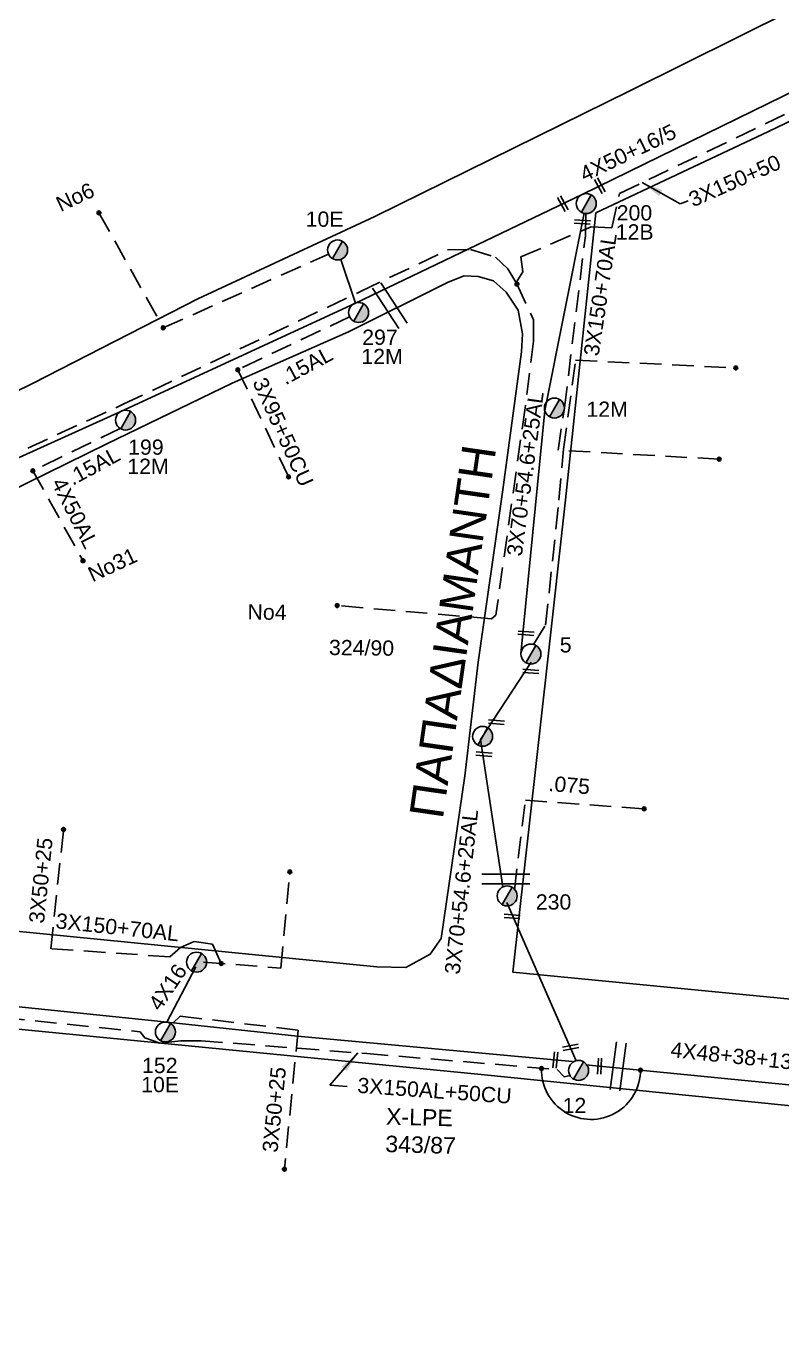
# Model space of a CAD drawing. Header units: millimetres. Extents: x 31 to 3826, y 22 to 1041.
# Drawn here: x 1436.6 to 1525.9, y 185.4 to 339.3 of the extents above; entities that cross this region are included whole.
import ezdxf

# ---------------------------------------------------------------- set-up
doc = ezdxf.new("R2010")
doc.units = ezdxf.units.MM
doc.linetypes.add('DASHED', pattern=[19.05, 12.7, -6.35])
for name, color, linetype in [('Άγνωστα', 7, 'Continuous'), ('Γέφυρες Εναέριου Δικτύου', 7, 'Continuous'), ('Γυμνά εναέρια ΧΤ και ΦΟΠ (3Φ)   4x50+16AL', 7, 'Continuous'), ('Εναέρια παροχή ΧΤ 4x16', 7, 'SYN_LINE'), ('Επιγραφές - Σχήματα', 7, 'Continuous'), ('Καλώδια ΧΤ   3x150+50AL', 7, 'DASHED'), ('Καλώδια ΧΤ   3x150+70AL', 7, 'DASHED'), ('Καλώδια ΧΤ   3x150AL+50CU', 7, 'DASHED'), ('Καλώδια ΧΤ   3x95+50CU', 7, 'DASHED'), ('Μηχανική τομή', 7, 'Continuous'), ('Στύλος ΦΜ', 7, 'Continuous'), ('Στύλος ΦΜ @ 1', 7, 'Continuous'), ('Συνδέσεις', 7, 'Continuous'), ('Συνεστραμμένα ΧΤ   3x70+54.6+25 AL', 7, 'SYN_LINE'), ('Τομή', 7, 'Continuous'), ('Υπόβαθρο ΔΕΗ', 7, 'Continuous'), ('Υπόγεια καλώδια Δικτύου ΧΤ και Παρ. ΧΤ - 3X150+70 AL', 7, 'DASHED'), ('Υπόγεια καλώδια Παροχών ΧΤ   .075', 7, 'DASHED'), ('Υπόγεια καλώδια Παροχών ΧΤ   .15', 7, 'DASHED'), ('Υπόγεια καλώδια Παροχών ΧΤ   4x50AL', 7, 'DASHED')]:
    doc.layers.add(name, color=color, linetype=linetype)
doc.styles.get("Standard").update_dxf_attribs({"font": 'arial.ttf'})
doc.linetypes.add('SYN_LINE', pattern='A,0.5,-0.0001,["/\\/\\/\\/",Standard,S=0.1,R=0,X=0,Y=-0.05],-0.25', length=0.7501)
doc.dimstyles.new('ISO-25', dxfattribs={"dimtxt": 2.5, "dimasz": 2.5, "dimexe": 1.25, "dimexo": 0.625, "dimtad": 1, "dimtxsty": 'Standard', "dimcen": 2.5, "dimadec": 0, "dimazin": 0, "dimtfac": 1, "dimtmove": 0, "dimatfit": 3, "dimfxl": 1, "dimarcsym": 0})

# ---------------------------------------------------------------- blocks, each defined once
blk = doc.blocks.new('ΥΠΑΡΧΩΝ ΤΣΙΜΕΝΤΕΝΙΟΣ ΣΤΥΛΟΣ')
at = {"layer": 'Στύλος ΦΜ'}
blk.add_hatch(color=7, dxfattribs=at).paths.add_polyline_path([(-1.29, -2.28, 0.574793), (2.62, 0, 0.268822), (1.3, 2.27)])
at = {"layer": 'Στύλος ΦΜ', "color": 7}
blk.add_line((-1.29, -2.28), (1.3, 2.27), dxfattribs=at)
blk.add_circle((0, 0), 2.62, dxfattribs=at)
at = {"layer": 'Στύλος ΦΜ', "flags": 4}
for tag, p in [('ΑΡΙΘΜΟΣ', (-4.68, 8.05)), ('ΤΥΠΟΣ', (-4.91, 3.03))]:
    blk.add_attdef(tag, p, '', height=4, dxfattribs=at)
blk = doc.blocks.new('ΤΟΜΗ')
at = {"layer": 'Τομή', "ltscale": 40}
for p, q in [((-5.68, 0), (5.68, 0)), ((5.68, -2.33), (-5.68, -2.33))]:
    blk.add_line(p, q, dxfattribs=at)
blk = doc.blocks.new('ΜΗΧΑΝΙΚΗ ΤΟΜΗ')
at = {"layer": 'Μηχανική τομή', "ltscale": 40}
for p, q in [((-1.89, 0.78), (1.89, 0.78)), ((1.89, 0), (-1.89, 0))]:
    blk.add_line(p, q, dxfattribs=at)
blk = doc.blocks.new('_ΣΥΝΔΕΣΗ')
at = {"layer": 'Συνδέσεις', "linetype": 'SYN_LINE', "ltscale": 40}
blk.add_hatch(color=256, dxfattribs=at).paths.add_polyline_path([(0.5, -0.01, 1), (-0.5, -0.01, 1)])
at = {"layer": 'Συνδέσεις'}
blk.add_circle((0, -0.01), 0.5, dxfattribs=at)

msp = doc.modelspace()

# ---------------------------------------------------------------- linework, layer by layer
at = {"layer": 'Άγνωστα', "color": 1, "linetype": 'DASHED', "ltscale": 0.2}
msp.add_lwpolyline([(1445.23, 317.2), (1452.83, 303.61), (1472.33, 312.33)], dxfattribs=at)
at = {"layer": 'Άγνωστα', "color": 2, "linetype": 'DASHED', "ltscale": 0.2}
for points in [[(1518.47, 288.1), (1499.45, 289.16), (1500.2, 294.15), (1502.68, 314.48), (1502.74, 317.12)], [(1496.55, 266.21), (1497.98, 268.48), (1499.55, 283.27), (1500.09, 289.29), (1501.51, 299.79), (1520.44, 298.88)], [(1439.55, 230.28), (1441.05, 244.38)]]:
    msp.add_lwpolyline(points, dxfattribs=at)
at = {"layer": 'Άγνωστα', "color": 2}
msp.add_lwpolyline([(1354.7, 231.9), (1370.07, 230.3), (1383.85, 228.69), (1408.97, 226.13), (1418.21, 225.23), (1452.18, 221.73), (1468.67, 219.93), (1501.16, 216.96)], dxfattribs=at)
at = {"layer": 'Άγνωστα', "linetype": 'DASHED', "ltscale": 0.2}
msp.add_lwpolyline([(1453.98, 221.53), (1454.84, 222.31), (1468.76, 220.67), (1467.13, 204.24)], dxfattribs=at)
at = {"layer": 'Άγνωστα', "color": 6}
msp.add_lwpolyline([(1502.71, 216.57), (1545.1, 212.38)], dxfattribs=at)
at = {"layer": 'Γέφυρες Εναέριου Δικτύου'}
msp.add_arc((1503.34, 215.95), 5.84, 178.2674, 0.587, dxfattribs=at)
at = {"layer": 'Γυμνά εναέρια ΧΤ και ΦΟΠ (3Φ)   4x50+16AL', "color": 2}
msp.add_lwpolyline([(1541.86, 363.67), (1527.87, 331.88), (1502.31, 319.37), (1475.52, 306.54)], dxfattribs=at)
at = {"layer": 'Γυμνά εναέρια ΧΤ και ΦΟΠ (3Φ)   4x50+16AL', "color": 1}
msp.add_lwpolyline([(1370.28, 256.32), (1387.02, 264.12), (1415.92, 279.31), (1447.82, 293.74), (1475.52, 306.54)], dxfattribs=at)
at = {"layer": 'Εναέρια παροχή ΧΤ 4x16', "color": 2, "linetype": 'Continuous', "ltscale": 0.2}
msp.add_lwpolyline([(1453.26, 221.61), (1456.68, 228.14)], dxfattribs=at)
at = {"layer": 'Καλώδια ΧΤ   3x150AL+50CU', "color": 5, "linetype": 'DASHED', "ltscale": 0.2}
msp.add_lwpolyline([(1364.07, 249.95), (1362.36, 250.08), (1362.23, 251.31), (1362.32, 253.85), (1365.23, 258.19), (1366.33, 259.05), (1371.8, 258.93), (1375.16, 259.43), (1384.97, 264.12), (1400.74, 272.05), (1416.06, 279.87), (1448.1, 294.58), (1476.12, 307.9), (1486.41, 312.82), (1489.11, 312.88), (1492.07, 311.96), (1493.5, 310.58), (1494.59, 308.79), (1496.53, 304.57), (1496.53, 302.05), (1495.55, 294.15), (1492.1, 269.66), (1491.6, 269.24), (1473.36, 270.81)], dxfattribs=at)
at = {"layer": 'Καλώδια ΧΤ   3x150AL+50CU', "color": 6, "ltscale": 0.2}
msp.add_lwpolyline([(1433.91, 222.15), (1450.1, 220.46), (1450.66, 219.76), (1452.47, 219.13), (1454.92, 219.41), (1457.3, 219.41), (1476.85, 217.89), (1499.34, 216.01), (1500.16, 215.16), (1500.86, 215.3)], dxfattribs=at)
at = {"layer": 'Καλώδια ΧΤ   3x95+50CU', "color": 1, "ltscale": 20}
msp.add_lwpolyline([(1473.78, 311.7), (1475.52, 306.53)], dxfattribs=at)
at = {"layer": 'Καλώδια ΧΤ   3x95+50CU', "color": 1, "linetype": 'DASHED', "ltscale": 0.2}
msp.add_lwpolyline([(1461.63, 298.66), (1467.62, 286.01)], dxfattribs=at)
at = {"layer": 'Συνεστραμμένα ΧΤ   3x70+54.6+25 AL', "color": 2, "ltscale": 20}
for p, q in [((1497.88, 293.83), (1502.55, 317.14)), ((1495.07, 265.1), (1497.88, 293.83)), ((1492.94, 237.58), (1490.29, 254.99))]:
    msp.add_line(p, q, dxfattribs=at)
at = {"layer": 'Συνεστραμμένα ΧΤ   3x70+54.6+25 AL', "color": 2, "ltscale": 10}
msp.add_line((1490.29, 254.99), (1496.29, 264.12), dxfattribs=at)
at = {"layer": 'Συνεστραμμένα ΧΤ   3x70+54.6+25 AL', "color": 7, "ltscale": 20}
msp.add_line((1501.6, 217.05), (1493.4, 235.75), dxfattribs=at)
at = {"layer": 'Υπόβαθρο ΔΕΗ'}
for points in [[(1412.29, 284.72), (1437.45, 297.08), (1456.92, 307.04), (1477.82, 316.78), (1507.94, 331.62), (1533.36, 344.27)], [(1645.36, 278.39), (1626.85, 289.16), (1604.51, 301.91), (1570.27, 321.7), (1561.76, 326.87), (1553.58, 332.41), (1545.07, 337.07), (1537.42, 333.09), (1524.28, 326.8), (1503.92, 317.2), (1500.34, 283.28), (1498.19, 264.12)], [(1434.66, 232.41), (1478.03, 228.14), (1481.49, 228.04), (1484.36, 229.62), (1485.65, 231.5), (1488.42, 250.69), (1490.02, 264.12), (1492.87, 284.2), (1495.14, 300.79), (1495.24, 302.91), (1494.75, 305.7), (1493.31, 307.83), (1491.83, 309.16), (1490, 309.66), (1488.37, 309.76), (1486.48, 309.01), (1474.7, 303.13), (1460.98, 297.09), (1446.18, 289.9), (1434.38, 284.12)], [(1498.19, 264.12), (1494.12, 227.49), (1548.81, 222.2), (1623.75, 215.29), (1627.79, 214.9), (1631.21, 215.28), (1635.31, 218.13), (1650.98, 264.12)], [(1356.16, 183.05), (1351.19, 188.19), (1346.59, 195.5), (1344.01, 201.45), (1342.54, 209.87), (1343.89, 218.03), (1347.63, 223.5), (1353.15, 226.93), (1359.47, 227.97), (1371.37, 226.86), (1409.95, 223.28), (1490.37, 215.43), (1547.6, 209.63), (1579.8, 206.45), (1613.39, 203.34), (1620.69, 202.57), (1623.56, 202.1), (1625.76, 200.22), (1627.18, 197.61), (1627.73, 195.09), (1625.87, 188.25), (1612.11, 146.1)]]:
    msp.add_lwpolyline(points, dxfattribs=at)
at = {"layer": 'Υπόγεια καλώδια Δικτύου ΧΤ και Παρ. ΧΤ - 3X150+70 AL', "color": 2, "ltscale": 0.2}
for points in [[(1457.59, 228.68), (1466.71, 227.99), (1467.78, 239.35)], [(1459.67, 228.53), (1458.65, 230.81), (1456.47, 231.13), (1454.85, 230.42), (1453.59, 229.32), (1439.55, 230.28)]]:
    msp.add_lwpolyline(points, dxfattribs=at)
at = {"layer": 'Υπόγεια καλώδια Παροχών ΧΤ   .075', "color": 2, "ltscale": 0.2}
msp.add_lwpolyline([(1494.29, 237.2), (1495.59, 247.82), (1509.61, 246.8)], dxfattribs=at)
at = {"layer": 'Υπόγεια καλώδια Παροχών ΧΤ   .15', "color": 1, "linetype": 'DASHED', "ltscale": 0.2}
for points in [[(1474.83, 304.91), (1461.63, 298.66)], [(1447.73, 291.72), (1437.43, 286.73)]]:
    msp.add_lwpolyline(points, dxfattribs=at)
at = {"layer": 'Υπόγεια καλώδια Παροχών ΧΤ   4x50AL', "color": 5, "ltscale": 0.2}
msp.add_lwpolyline([(1494.49, 308.96), (1495.28, 310.23), (1495.07, 311.98), (1503.35, 315.56), (1505.81, 315.42), (1506.72, 319.48), (1528.36, 329.83), (1534.6, 316.85)], dxfattribs=at)
at = {"layer": 'Υπόγεια καλώδια Παροχών ΧΤ   4x50AL', "color": 1, "linetype": 'DASHED', "ltscale": 0.2}
msp.add_lwpolyline([(1437.43, 286.73), (1443.35, 276.11)], dxfattribs=at)

# ---------------------------------------------------------------- block references
at = {"layer": 'Μηχανική τομή'}
for p, xscale, yscale, zscale, rotation in [((1504.21, 320.3), 0.4999999999999171, 0.4999999999999171, 0.4999999999999171, 298.7392430194644), ((1499.84, 318.19), 0.4999999999999171, 0.4999999999999171, 0.4999999999999171, 298.7392430194644), ((1502.31, 315.93), 0.4999999999999843, 0.4999999999999843, 0.4999999999999843, 356.1220966261457), ((1495.66, 267.35), 0.4999999999999844, 0.4999999999999844, 0.4999999999999844, 356.1220966261457), ((1496.22, 262.83), 0.4999999999999844, 0.4999999999999844, 0.4999999999999844, 356.1220966261457), ((1492.16, 256.84), 0.4999999999999844, 0.4999999999999844, 0.4999999999999844, 356.1220966261457), ((1490.69, 253.06), 0.4999999999999844, 0.4999999999999844, 0.4999999999999844, 356.1220966261457), ((1494.01, 233.89), 0.4999999999999844, 0.4999999999999844, 0.4999999999999844, 356.1220966261457), ((1500.98, 218.45), 0.5000000000000029, 0.5000000000000029, 0.5000000000000029, 10.75096625120815), ((1499.32, 217.12), 0.5000000000000717, 0.5000000000000717, 0.5000000000000717, 84.74732375975985), ((1504.55, 216.39), 0.4999999999999201, 0.4999999999999201, 0.4999999999999201, 87.37958707680178)]:
    msp.add_blockref('ΜΗΧΑΝΙΚΗ ΤΟΜΗ', p, dxfattribs=dict(at, xscale=xscale, yscale=yscale, zscale=zscale, rotation=rotation))
at = {"layer": 'Στύλος ΦΜ @ 1', "ltscale": 40}
ref = msp.add_blockref('ΥΠΑΡΧΩΝ ΤΣΙΜΕΝΤΕΝΙΟΣ ΣΤΥΛΟΣ', (1502.78, 318.29), dxfattribs=dict(at, xscale=0.4499999999998181, yscale=0.4499999999998181, zscale=0.4499999999998181))
ref.add_attrib('ΤΥΠΟΣ', '12B', (1506.26, 314.04), dxfattribs={"layer": 'Στύλος ΦΜ', "height": 1.8, "flags": 4})
ref.add_attrib('ΑΡΙΘΜΟΣ', '200', (1506.37, 316.3), dxfattribs={"layer": 'Στύλος ΦΜ', "height": 1.8, "flags": 4})
ref = msp.add_blockref('ΥΠΑΡΧΩΝ ΤΣΙΜΕΝΤΕΝΙΟΣ ΣΤΥΛΟΣ', (1473.41, 312.81), dxfattribs=dict(at, xscale=0.4499999999998181, yscale=0.4499999999998181, zscale=0.4499999999998181))
ref.add_attrib('ΤΥΠΟΣ', '10E', (1469.64, 315.55), dxfattribs={"layer": 'Στύλος ΦΜ', "height": 1.8, "flags": 4})
ref = msp.add_blockref('ΥΠΑΡΧΩΝ ΤΣΙΜΕΝΤΕΝΙΟΣ ΣΤΥΛΟΣ', (1475.9, 305.42), dxfattribs=dict(at, xscale=0.4499999999998181, yscale=0.4499999999998181, zscale=0.4499999999998181))
ref.add_attrib('ΤΥΠΟΣ', '12M', (1476.22, 299.33), dxfattribs={"layer": 'Στύλος ΦΜ', "height": 1.8, "flags": 4})
ref.add_attrib('ΑΡΙΘΜΟΣ', '297', (1476.32, 301.6), dxfattribs={"layer": 'Στύλος ΦΜ', "height": 1.8, "flags": 4})
ref = msp.add_blockref('ΥΠΑΡΧΩΝ ΤΣΙΜΕΝΤΕΝΙΟΣ ΣΤΥΛΟΣ', (1499.02, 294.14), dxfattribs=dict(at, xscale=0.4499999999998181, yscale=0.4499999999998181, zscale=0.4499999999998181))
ref.add_attrib('ΤΥΠΟΣ', '12M', (1502.8, 293.1), dxfattribs={"layer": 'Στύλος ΦΜ', "height": 1.8, "flags": 4})
ref = msp.add_blockref('ΥΠΑΡΧΩΝ ΤΣΙΜΕΝΤΕΝΙΟΣ ΣΤΥΛΟΣ', (1448.38, 292.71), dxfattribs=dict(at, xscale=0.4499999999998181, yscale=0.4499999999998181, zscale=0.4499999999998181))
ref.add_attrib('ΤΥΠΟΣ', '12M', (1448.58, 286.36), dxfattribs={"layer": 'Στύλος ΦΜ', "height": 1.8, "flags": 4})
ref.add_attrib('ΑΡΙΘΜΟΣ', '199', (1448.68, 288.62), dxfattribs={"layer": 'Στύλος ΦΜ', "height": 1.8, "flags": 4})
ref = msp.add_blockref('ΥΠΑΡΧΩΝ ΤΣΙΜΕΝΤΕΝΙΟΣ ΣΤΥΛΟΣ', (1496.24, 265.08), dxfattribs=dict(at, xscale=0.4499999999998181, yscale=0.4499999999998181, zscale=0.4499999999998181))
ref.add_attrib('ΤΥΠΟΣ', '5', (1499.65, 265.27), dxfattribs={"layer": 'Στύλος ΦΜ', "height": 1.8, "flags": 4})
at = {"layer": 'Στύλος ΦΜ @ 1', "ltscale": 40, "xscale": 0.4499999999998181, "yscale": 0.4499999999998181, "zscale": 0.4499999999998181}
for p in [(1490.54, 255.36), (1456.76, 228.69)]:
    msp.add_blockref('ΥΠΑΡΧΩΝ ΤΣΙΜΕΝΤΕΝΙΟΣ ΣΤΥΛΟΣ', p, dxfattribs=at)
at = {"layer": 'Στύλος ΦΜ @ 1', "ltscale": 40}
ref = msp.add_blockref('ΥΠΑΡΧΩΝ ΤΣΙΜΕΝΤΕΝΙΟΣ ΣΤΥΛΟΣ', (1493.44, 236.51), dxfattribs=dict(at, xscale=0.4499999999998181, yscale=0.4499999999998181, zscale=0.4499999999998181))
ref.add_attrib('ΤΥΠΟΣ', '230', (1496.82, 234.9), dxfattribs={"layer": 'Στύλος ΦΜ', "height": 1.8, "flags": 4})
ref = msp.add_blockref('ΥΠΑΡΧΩΝ ΤΣΙΜΕΝΤΕΝΙΟΣ ΣΤΥΛΟΣ', (1453.08, 220.44), dxfattribs=dict(at, xscale=0.4499999999998181, yscale=0.4499999999998181, zscale=0.4499999999998181))
ref.add_attrib('ΤΥΠΟΣ', '10E', (1450.22, 213.33), dxfattribs={"layer": 'Στύλος ΦΜ', "height": 1.8, "flags": 4})
ref.add_attrib('ΑΡΙΘΜΟΣ', '152', (1450.32, 215.59), dxfattribs={"layer": 'Στύλος ΦΜ', "height": 1.8, "flags": 4})
ref = msp.add_blockref('ΥΠΑΡΧΩΝ ΤΣΙΜΕΝΤΕΝΙΟΣ ΣΤΥΛΟΣ', (1501.87, 215.9), dxfattribs=dict(at, xscale=0.4499999999998181, yscale=0.4499999999998181, zscale=0.4499999999998181))
ref.add_attrib('ΤΥΠΟΣ', '12', (1499.98, 210.86), dxfattribs={"layer": 'Στύλος ΦΜ', "height": 1.8, "flags": 4})
at = {"layer": 'Συνδέσεις', "xscale": 0.4499999999998181, "yscale": 0.4499999999998181, "zscale": 0.4499999999998181}
for p in [(1445.23, 317.2), (1494.59, 308.79), (1452.83, 303.61), (1461.63, 298.66), (1520.44, 298.88), (1518.47, 288.1), (1437.43, 286.73), (1467.62, 286.01), (1443.35, 276.11), (1473.36, 270.81), (1509.61, 246.8), (1441.05, 244.38), (1467.78, 239.35), (1459.67, 228.53), (1497.5, 216.13), (1509.18, 215.94), (1467.13, 204.24)]:
    msp.add_blockref('_ΣΥΝΔΕΣΗ', p, dxfattribs=at)
at = {"layer": 'Τομή'}
for p, xscale, yscale, zscale, rotation in [((1480.08, 306.55), 0.4999999999999114, 0.4999999999999114, 0.4999999999999114, 303.0377961407707), ((1505.96, 216.46), 0.5000000000000617, 0.5000000000000617, 0.5000000000000617, 82.48265157768873)]:
    msp.add_blockref('ΤΟΜΗ', p, dxfattribs=dict(at, xscale=xscale, yscale=yscale, zscale=zscale, rotation=rotation))
at = {"layer": 'Τομή', "xscale": 0.5, "yscale": 0.5, "zscale": 0.5}
msp.add_blockref('ΤΟΜΗ', (1493.28, 239.09), dxfattribs=at)

# ---------------------------------------------------------------- texts
at = {"layer": 'Άγνωστα', "color": 7, "char_height": 1.8, "width": 168.3718, "attachment_point": 1}
for s, insert, rotation in [('3X50+25', (1436.95, 233.39), 84.1338), ('4X48+38+13/5', (1512.85, 219.28), 354.0874), ('3X50+25', (1464.51, 206.32), 84.1338)]:
    msp.add_mtext(s, dxfattribs=dict(at, insert=insert, rotation=rotation))
at = {"layer": 'Γυμνά εναέρια ΧΤ και ΦΟΠ (3Φ)   4x50+16AL', "color": 7, "insert": (1501.8, 322.45), "char_height": 1.8, "width": 168.3718, "attachment_point": 1, "rotation": 25.7767}
msp.add_mtext('4X50+16/5', dxfattribs=at)
at = {"layer": 'Εναέρια παροχή ΧΤ 4x16', "color": 7, "insert": (1450.96, 223.81), "char_height": 1.8, "width": 168.3718, "attachment_point": 1, "rotation": 56.1441}
msp.add_mtext('4X16', dxfattribs=at)
at = {"layer": 'Επιγραφές - Σχήματα', "attachment_point": 1}
for s, insert, char_height, width, rotation in [('No6', (1439.95, 318.9), 1.8, 10.1428, 25.0325), ('ΠΑΠΑΔΙΑΜΑΝΤΗ', (1481.87, 246.05), 4, 157.7424, 81.8116), ('No31', (1443.72, 275.17), 1.8, 10.1428, 25.0325), ('No4', (1462.79, 270.97), 1.8, 10.1428, 359.3009), ('324/90', (1472.41, 266.77), 1.8, 10.1428, 359.3009)]:
    msp.add_mtext(s, dxfattribs=dict(at, insert=insert, char_height=char_height, width=width, rotation=rotation))
at = {"layer": 'Επιγραφές - Σχήματα', "color": 7, "insert": (1479.17, 211.46), "char_height": 1.8, "width": 168.3718, "attachment_point": 1, "rotation": 358.4334}
msp.add_mtext('{\\H1.083x;\\C256;X-LPE\\P343/87}', dxfattribs=at)
at = {"layer": 'Καλώδια ΧΤ   3x150+50AL', "color": 7, "insert": (1514.66, 319.48), "char_height": 1.8, "width": 168.3718, "attachment_point": 1, "rotation": 23.8322}
msp.add_mtext('3X150+50', dxfattribs=at)
at = {"layer": 'Καλώδια ΧΤ   3x150+70AL', "color": 7, "insert": (1502.45, 300.46), "char_height": 1.8, "width": 168.3718, "attachment_point": 1, "rotation": 81.462}
msp.add_mtext('3X150+70AL', dxfattribs=at)
at = {"layer": 'Καλώδια ΧΤ   3x150AL+50CU', "color": 7, "insert": (1475.83, 215.06), "char_height": 1.8, "width": 168.3718, "attachment_point": 1, "rotation": 355.9182}
msp.add_mtext('3X150AL+50CU', dxfattribs=at)
at = {"layer": 'Καλώδια ΧΤ   3x95+50CU', "color": 7, "insert": (1464.97, 297.95), "char_height": 1.8, "width": 168.3718, "attachment_point": 1, "rotation": 294.3597}
msp.add_mtext('3X95+50CU', dxfattribs=at)
at = {"layer": 'Συνεστραμμένα ΧΤ   3x70+54.6+25 AL', "color": 7}
for rotation, p in [(82.3357, (1495.16, 276.56)), (83.5362, (1487.82, 227.18))]:
    msp.add_text('3X70+54.6+25AL', height=1.8, rotation=rotation, dxfattribs=at).set_placement(p)
at = {"layer": 'Υπόγεια καλώδια Δικτύου ΧΤ και Παρ. ΧΤ - 3X150+70 AL', "color": 7, "insert": (1440.25, 234.49), "char_height": 1.8, "width": 168.3718, "attachment_point": 1, "rotation": 353.8698}
msp.add_mtext('3X150+70AL', dxfattribs=at)
at = {"layer": 'Υπόγεια καλώδια Παροχών ΧΤ   .075', "color": 7, "insert": (1498.41, 250.71), "char_height": 1.8, "width": 168.3718, "attachment_point": 1, "rotation": 355.2408}
msp.add_mtext('.075', dxfattribs=at)
at = {"layer": 'Υπόγεια καλώδια Παροχών ΧΤ   .15', "color": 7, "char_height": 1.8, "width": 168.3718, "attachment_point": 1, "rotation": 28.3845}
for insert in [(1466.41, 298.4), (1441.28, 286.53)]:
    msp.add_mtext('.15AL', dxfattribs=dict(at, insert=insert))
at = {"layer": 'Υπόγεια καλώδια Παροχών ΧΤ   4x50AL', "color": 7, "insert": (1441.18, 286.13), "char_height": 1.8, "width": 168.3718, "attachment_point": 1, "rotation": 296.9162}
msp.add_mtext('4X50AL', dxfattribs=at)

# ---------------------------------------------------------------- leaders
at = {"layer": 'Επιγραφές - Σχήματα'}
for points in [[(1509.39, 320.76), (1513.87, 318.24), (1514.83, 318.63)], [(1475.82, 217.97), (1472.48, 214.17), (1474.55, 214.02)]]:
    msp.add_leader(points, dimstyle='ISO-25', override={"dimgap": 0.625, "dimtad": 0}, dxfattribs=at)

doc.saveas('drawing.dxf')
